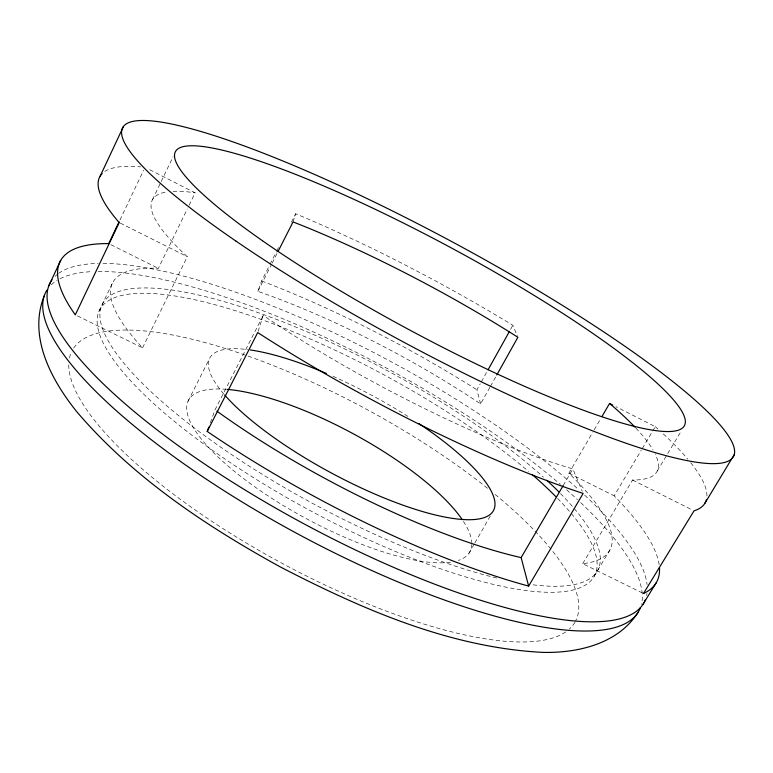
<?xml version="1.0" encoding="UTF-8"?>
<svg xmlns="http://www.w3.org/2000/svg" width="773" height="773" viewBox="0 0 773 773"><rect width="100%" height="100%" fill="white"/><g stroke="black" fill="none" stroke-linecap="round" stroke-linejoin="round"><path stroke-width="0.58" stroke-dasharray="3.87 2.9" d="M258.085 331.414L263.197 315.394A286.532 55.733 28.3 0 0 572.899 468.911L582.253 491.299M293.044 221.919L295.653 213.763A343.792 67.396 28.3 0 1 512.866 325.269L517.427 336.178M210.343 422.773L215.039 409.796L263.197 315.394M489.86 387.379L480.632 403.883A282.271 72.005 28.3 0 0 257.863 291.334L261.622 280.937L269.526 265.342M119.95 219.996L143.623 170.234M98.896 311.413L112.761 282.493M152.455 199.734L160.697 182.563M161.209 181.491L173.046 156.813M77.435 315.896L142.551 347.84A282.271 72.005 28.3 0 1 158.368 268.376L187.24 209.048M189.095 205.232L195.144 192.815L149.266 169.5M142.551 347.84L187.298 256.704A286.532 55.733 28.3 0 1 167.355 191.839M187.984 401.303L209.396 358.865M270.048 264.298L276.405 251.747M276.937 250.703L278.531 247.553M291.353 222.247L295.653 213.763M257.863 291.334L271.632 264.163M272.164 263.11L277.488 252.607M480.632 403.883L476.922 389.795L480.255 383.814M481.366 381.814L487.502 370.798M510.595 329.346L512.866 325.269M490.44 386.345L496.237 375.978M468.95 553.265L474.274 543.97M474.864 542.936L490.246 516.093M642.421 592.978L582.687 563.691A282.271 72.005 28.3 0 0 568.889 473.221L592.669 432.445M594.195 429.827L600.843 418.425M563.188 485.55L572.899 468.911M659.147 564.686A338.593 87.03 28.3 0 0 614.177 495.812L641.281 450.205M642.315 448.475L652.151 431.914M652.673 431.044L655.272 426.667L615.955 406.685M582.687 563.691L632.556 480.023A286.532 55.733 28.3 0 0 655.108 453.78M610.071 549.68L594.195 576.204M657.234 471.037L681.409 430.783M110.887 244.683L158.368 268.376M568.889 473.221L614.177 495.812M120.259 223.088L187.298 256.704M632.556 480.023L692.927 510.306M557.604 498.45A280.87 77.252 28.3 0 1 374.238 542.26A280.87 77.252 28.3 0 1 112.365 298.6A280.87 77.252 28.3 0 1 528.587 471.443M223.88 394.095A161.064 43.771 28.3 0 1 247.775 349.618M332.979 376.316A161.064 43.771 28.3 0 1 409.796 417.594M471.82 544.443A159.798 48.496 28.3 0 1 458.321 560.435M450.398 562.232A159.798 48.496 28.3 0 1 241.205 476.757A159.798 48.496 28.3 0 1 227.465 389.408M463.394 521.34A159.798 48.496 28.3 0 1 471.791 542.501M55.076 276.338A337.25 92.016 28.3 0 1 56.864 274.744M58.632 273.391A337.25 92.016 28.3 0 1 98.306 263.429M102.983 263.39A337.25 92.016 28.3 0 1 578.504 489.512M584.678 495.174A337.25 92.016 28.3 0 1 647.069 584.659M647.02 593.374A337.25 92.016 28.3 0 1 646.634 595.568M560.473 493.532A281.169 76.141 28.3 0 1 531.737 584.659M496.759 578.049A281.169 76.141 28.3 0 1 150.435 391.167A281.169 76.141 28.3 0 1 195.26 294.281A281.169 76.141 28.3 0 1 543.419 477.202M104.79 171.48A343.792 67.396 28.3 0 1 140.589 166.881M655.272 426.667A343.792 67.396 28.3 0 1 657.997 429.092M663.273 433.904A343.792 67.396 28.3 0 1 687.854 459.239M690.675 462.669A343.792 67.396 28.3 0 1 706.802 497.619M261.622 280.937A338.593 87.03 28.3 0 1 476.922 389.795M173.026 191.318A286.532 55.733 28.3 0 1 195.144 192.815M635.918 428.155A286.532 55.733 28.3 0 1 652.992 449.867M51.298 284.793A336.699 94.035 28.3 0 1 57.105 280.377M59.994 278.763A336.699 94.035 28.3 0 1 92.547 271.603M98.161 271.449A336.699 94.035 28.3 0 1 560.415 484.4M566.561 489.744A336.699 94.035 28.3 0 1 577.489 499.638M580.726 502.672A336.699 94.035 28.3 0 1 641.426 604.438M574.948 622.226A285.739 87.822 28.3 0 1 569.421 629M565.71 631.918A285.739 87.822 28.3 0 1 282.783 563.691A285.739 87.822 28.3 0 1 68.749 364.943M69.473 357.967A285.739 87.822 28.3 0 1 71.57 351.783M73.696 348.101A285.739 87.822 28.3 0 1 487.947 488.604M495.155 494.459A285.739 87.822 28.3 0 1 575.47 621.289"/><path stroke-width="1.16" d="M44.177 295.962C27.983 336.825 51.269 379.756 76.45 411.342C132.27 476.96 205.154 525.524 280.039 566.793C361.861 609.163 449.635 647.561 542.859 652.393C578.02 653.146 618.071 643.88 638.15 612.245M207.222 431.421L257.718 332.554A343.792 67.396 28.3 0 0 583.142 493.435L528.645 586.089A338.593 87.03 28.3 0 1 207.222 431.421L208.778 427.092M48.757 285.913L60.719 260.375M100.161 176.147L123.293 126.84M119.052 221.89L108.722 243.611A338.593 87.03 28.3 0 0 75.3 314.853L119.197 222.556A343.792 67.396 28.3 0 1 102.152 173.616M277.98 251.631L293.044 221.919A286.532 55.733 28.3 0 1 517.881 337.27L496.817 374.944M488.063 369.794L509.465 331.385M601.867 416.666L609.578 403.448L612.767 405.062M528.645 586.089L521.137 557.604L563.063 485.773M704.889 503.271L734.35 454.427M643.155 604.061L656.084 582.958M532.066 474.438A280.87 77.252 28.3 0 1 555.922 496.73M418.599 423.362A161.064 43.771 28.3 0 1 452.843 518.422A161.064 43.771 28.3 0 1 224.672 395.013M250.201 349.947A161.064 43.771 28.3 0 1 326.341 373.427M227.465 389.408A159.798 48.496 28.3 0 1 462.225 519.601M645.378 599.722A337.25 92.016 28.3 0 1 302.842 523.215A337.25 92.016 28.3 0 1 52.004 279.865M546.714 480.207A281.169 76.141 28.3 0 1 558.792 491.821M659.466 567.643A338.593 87.03 28.3 0 1 643.484 593.5L694.009 510.847A343.792 67.396 28.3 0 0 706.425 499.638M609.578 403.448A286.532 55.733 28.3 0 1 635.077 427.266M521.137 557.604A282.271 72.005 28.3 0 1 216.923 411.159M640.392 607.742A336.699 94.035 28.3 0 1 300.455 535.36A336.699 94.035 28.3 0 1 46.902 290.136M235.891 241.05A346.816 55.656 28.3 0 0 731.055 459.394A346.816 55.656 28.3 0 0 317.539 175.761A346.816 55.656 28.3 0 0 235.891 241.05M262.491 240.751A289.025 46.013 28.3 0 0 680.762 429.16A289.025 46.013 28.3 0 0 346.739 196.091A289.025 46.013 28.3 0 0 262.491 240.751"/></g></svg>
